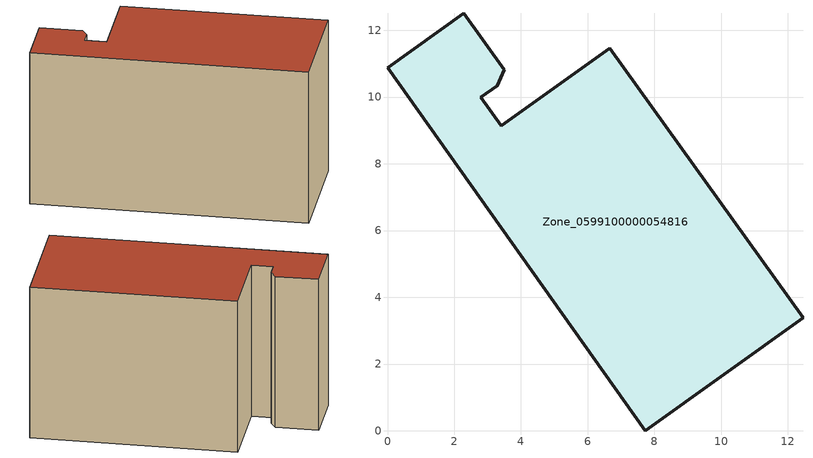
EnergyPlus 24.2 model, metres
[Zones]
Zone_0599100000054816
 floor ground (C_G): 2.28,12.51 3.5,10.81 3.29,10.34 2.8,9.99 3.41,9.14 6.66,11.46 12.45,3.38 7.73,0 0,10.88 z0
 wall outside (C_F): 12.45,3.38 6.66,11.46 3.41,9.14 2.8,9.99 3.29,10.34 3.5,10.81 2.28,12.51 0,10.88 7.73,0 12.45,3.38 z0:7.88
 roof outside (C_R): 3.5,10.81 2.28,12.51 0,10.88 7.73,0 12.45,3.38 6.66,11.46 3.41,9.14 2.8,9.99 3.29,10.34 z7.88
[BUILDING]
Pand.0599100000054816: North Axis=0; Terrain=City; Loads Convergence Tolerance Value=0.04; Temperature Convergence Tolerance Value=0.4; Solar Distribution=FullExterior; Maximum Number of Warmup Days=25; Minimum Number of Warmup Days=1
[Site:Location]
Rotterdam.The.Hague.AP_ZH_NLD Design_Conditions: Latitude=51.96; Longitude=4.45; Time Zone=1; Elevation=-4.5
[SITE:GROUNDTEMPERATURE:BUILDINGSURFACE]
18, 18, 18, 18, 18, 18, 18, 18, 18, 18, 18, 18
[MATERIAL] Thermal Absorptance=0.9; Solar Absorptance=0.7; Visible Absorptance=0.7
Name | Roughness | Thickness | Conductivity | Density | Specific Heat
G.TI.1975-1991 | MediumSmooth | 0.15 | 0.288461 | 540 | 1210
F.TI.1975-1991 | Rough | 0.3 | 0.230769 | 1920 | 840
R.TI.1975-1991 | MediumRough | 0.2 | 0.153846 | 1500 | 1000
[CONSTRUCTION]
C_G: G.TI.1975-1991
C_F: F.TI.1975-1991
C_R: R.TI.1975-1991
[ZONE]
Zone_0599100000054816: Type=1; Multiplier=1; Ceiling Height=Autocalculate; Volume=Autocalculate; Floor Area=autocalculate; Part of Total Floor Area=Yes
[ZONEINFILTRATION:DESIGNFLOWRATE]
Infil_Zone_0599100000054816: Zone or ZoneList or Space or SpaceList=Zone_0599100000054816; Schedule=AlwaysOn; Design Flow Rate Calculation Method=Flow/Area; Flow Rate per Floor Area=0.003; Constant Term Coefficient=1; Temperature Term Coefficient=0; Velocity Term Coefficient=0; Velocity Squared Term Coefficient=0
[HVACTEMPLATE:ZONE:IDEALLOADSAIRSYSTEM]
Zone_0599100000054816: Maximum Heating Supply Air Temperature=50; Minimum Cooling Supply Air Temperature=13; Maximum Heating Supply Air Humidity Ratio=0.0156; Minimum Cooling Supply Air Humidity Ratio=0.0077; Heating Limit=NoLimit; Cooling Limit=NoLimit; Dehumidification Control Type=ConstantSensibleHeatRatio; Cooling Sensible Heat Ratio=0.7; Dehumidification Setpoint=60; Humidification Control Type=None; Humidification Setpoint=30; Outdoor Air Method=None; Outdoor Air Flow Rate per Person=0.00944; Outdoor Air Flow Rate per Zone Floor Area=0; Outdoor Air Flow Rate per Zone=0; Demand Controlled Ventilation Type=None; Outdoor Air Economizer Type=NoEconomizer; Heat Recovery Type=None; Sensible Heat Recovery Effectiveness=0.7; Latent Heat Recovery Effectiveness=0.65
[ZONECONTROL:THERMOSTAT]
ThermostatControl_Zone_0599100000054816: Zone or ZoneList=Zone_0599100000054816; Control Type Schedule=DualSetpointControlType; Control 1=Thermostat_Zone_0599100000054816; Temperature Difference Between Cutout And Setpoint=0
[THERMOSTATSETPOINT:DUALSETPOINT]
Thermostat_Zone_0599100000054816: Heating Setpoint Temperature Schedule=HeatingSetpoint_Zone_0599100000054816; Cooling Setpoint Temperature Schedule=CoolingSetpoint_Zone_0599100000054816
[SCHEDULE:COMPACT]
HeatingSetpoint_Zone_0599100000054816: Through: 12/31, For: AllDays, Until: 24:00, 21
CoolingSetpoint_Zone_0599100000054816: Through: 12/31, For: AllDays, Until: 24:00, 24
DualSetpointControlType: Through: 12/31, For: AllDays, Until: 24:00, 4
AlwaysOn: Through: 12/31, For: AllDays, Until: 24:00, 1
